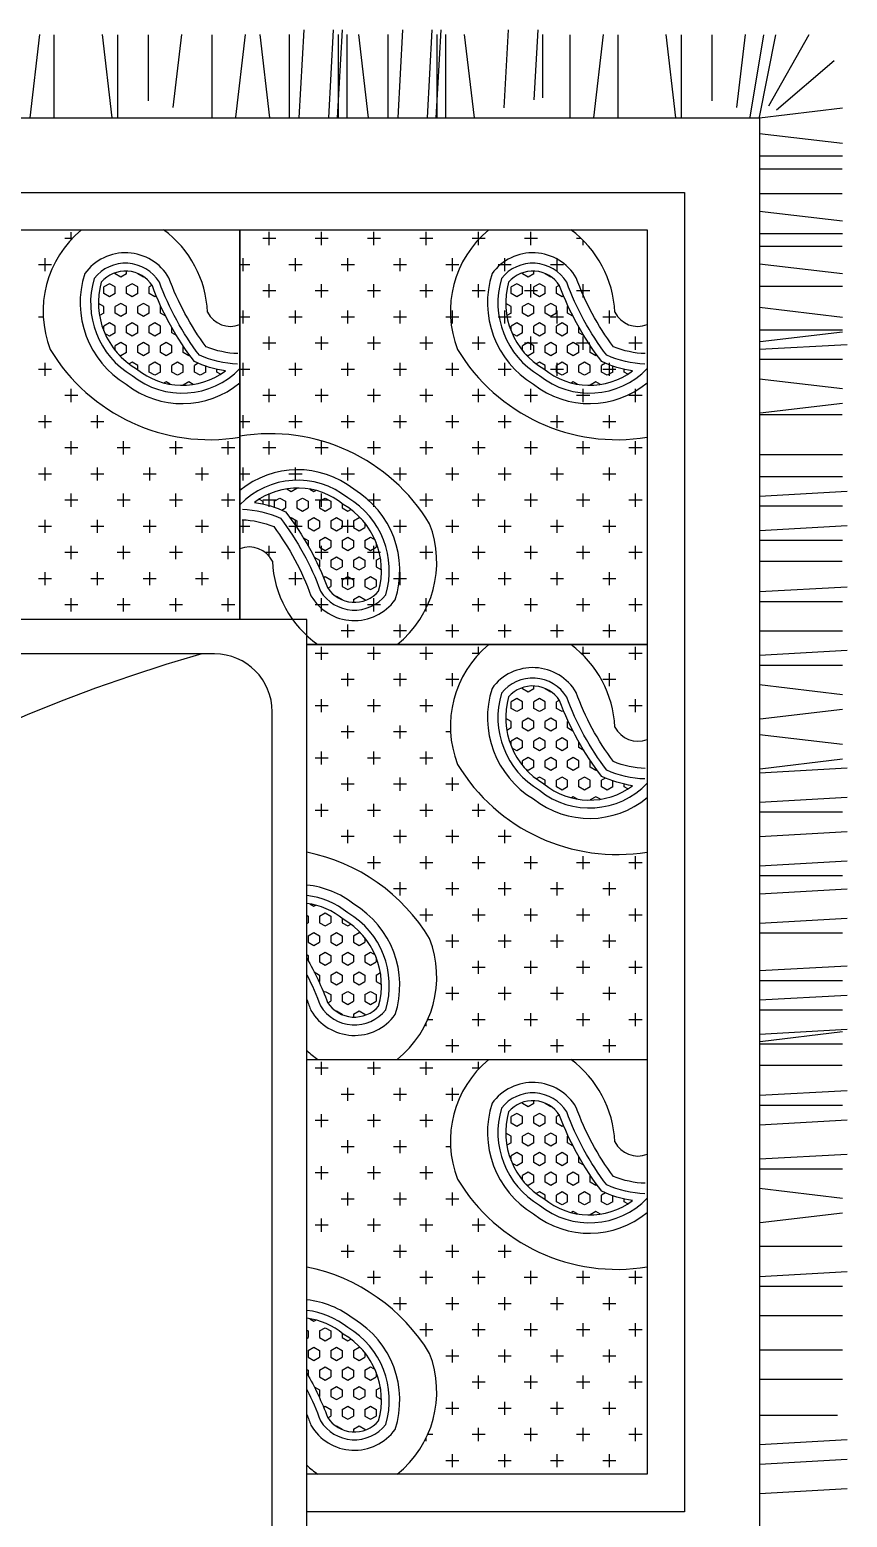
# Model space of a CAD drawing. Header units: millimetres. Extents: x 22804 to 54168, y 19058 to 39187.
# Drawn here: x 44916 to 45625, y 28216 to 29505 of the extents above; entities that cross this region are included whole.
import ezdxf

# ---------------------------------------------------------------- set-up
doc = ezdxf.new("R2010")
doc.units = ezdxf.units.MM
doc.header["$LTSCALE"] = 20
doc.layers.add('Furniture', color=31, linetype='Continuous')
pattern_1 = [(90, (36142.30388261749, -25204.39639809685), (-22.68, 22.68), [11.34, -34.02]), (180, (36147.97388261555, -25198.72639810996), (-22.68, -22.68), [11.34, -34.02])]

msp = doc.modelspace()

# ---------------------------------------------------------------- hatches: boundary and pattern name
at = {"layer": 'Furniture'}
h = msp.add_hatch(dxfattribs=at)
h.set_pattern_fill('CROSS', color=256, scale=90.72000000000001, angle=90, style=0)
h.set_pattern_definition(pattern_1)
h.paths.add_polyline_path([(45262.61025553568, 29076.705937684, -0.3271189914956976), (45234.41193198784, 28971.97662637425), (45451.29347438364, 28971.97662637425), (45451.29347438364, 29151.76723530931, -0.3064658726302401), (45286.81656851991, 29227.80255944324, -0.3224756214508783), (45313.81993713228, 29331.55784436357), (45098.13334967567, 29331.55784436357), (45098.13334967567, 29152.74126181794, -0.3064658726302392)])
h = msp.add_hatch(dxfattribs=at)
h.set_pattern_fill('CROSS', color=256, scale=90.72000000000001, angle=90, style=0)
h.set_pattern_definition(pattern_1)
h.paths.add_polyline_path([(45423.18287641554, 29260.13253658307, 0.3840246390260669), (45451.29347438364, 29249.35587757868), (45451.29347438364, 29331.55784436357), (45385.05584167315, 29331.55784436357, -0.2274321363381987)])
h.paths.add_polyline_path([(45126.24394764005, 29044.37596054417, 0.2321176850507516), (45165.72296137734, 28971.97662637425), (45451.29347438364, 28971.97662637425), (45451.29347438364, 29331.55784436357), (45098.13334967567, 29331.55784436357), (45098.13334967567, 29055.15261954856, -0.3840246390260164)])
h = msp.add_hatch(dxfattribs=at)
h.set_pattern_fill('HEX', color=256, scale=45.36000000000001, angle=90, style=0)
h.set_pattern_definition([(90, (42632.8643863499, 15566.26264524502), (-9.820728081360002, 6.013461605067027e-16), [5.670000000000001, -11.34]), (210, (42632.8643863499, 15566.26264524502), (4.910364040679998, -8.50500000211697), [5.669999999999962, -11.33999999999992]), (150, (42632.8643863499, 15571.93264522446), (-4.910364040680002, -8.50500000211697), [5.670000000000001, -11.34])])
edge = h.paths.add_edge_path()
edge.add_arc((45099.03205943705, 29302.79387462825), 94.5056684404404, 244.705949633991, 261.7534955828152, ccw=False)
edge.add_arc((45254.83872813702, 29369.1889754984), 248.081069905546, 200.2997191086768, 217.7385222104006, ccw=False)
edge.add_arc((44998.87164332993, 29268.02352807447), 27.75933669175945, 32.94981386142125, 139.0990009153013)
edge.add_arc((45041.75703524599, 29268.33559128742), 66.31821612615931, 164.373814528057, 239.9117373146481)
edge.add_arc((45048.07006024456, 29259.20814304792), 62.39832555446988, 230.6541089393766, 306.8329982182566)
h = msp.add_hatch(dxfattribs=at)
h.set_pattern_fill('HEX', color=256, scale=45.36000000000001, angle=90, style=0)
h.set_pattern_definition([(90, (42986.02451106159, 15566.26264524502), (-9.820728081360002, 6.013461605067027e-16), [5.670000000000001, -11.34]), (210, (42986.02451106159, 15566.26264524502), (4.910364040679998, -8.50500000211697), [5.669999999999962, -11.33999999999992]), (150, (42986.02451106159, 15571.93264522446), (-4.910364040680002, -8.50500000211697), [5.670000000000001, -11.34])])
edge = h.paths.add_edge_path()
edge.add_arc((45452.19218415992, 29302.79387462825), 94.5056684404404, 244.705949633991, 261.7534955828152, ccw=False)
edge.add_arc((45607.99885285244, 29369.18897554698), 248.0810699293865, 200.2997191186023, 217.7385222203262, ccw=False)
edge.add_arc((45352.03176804535, 29268.02352808007), 27.75933668246207, 32.94981386008818, 139.099000913967)
edge.add_arc((45394.91715996327, 29268.33559128021), 66.31821612272013, 164.3738145207573, 239.9117373073477)
edge.add_arc((45401.23018496185, 29259.20814305505), 62.39832556352683, 230.6541089395596, 306.8329982184384)
h = msp.add_hatch(dxfattribs=at)
h.set_pattern_fill('HEX', color=256, scale=45.36000000000001, angle=90, style=0)
h.set_pattern_definition([(270, (47563.40231298281, 42738.24585200143), (9.820728081360002, -6.013461605067027e-16), [5.670000000000001, -11.34]), (29.99999999999995, (47563.40231298281, 42738.24585200143), (-4.910364040679998, 8.50500000211697), [5.670000000000002, -11.34]), (329.9999999999999, (47563.40231298281, 42732.57585190279), (4.910364040680002, 8.50500000211697), [5.670000000000001, -11.34])])
edge = h.paths.add_edge_path()
edge.add_arc((45097.23463949797, 29001.7146225586), 94.50566855647125, 64.7059494005565, 81.75349534938073, ccw=False)
edge.add_arc((44941.42797120314, 28935.31952158026), 248.0810699293865, 20.29971911860241, 37.73852222032622, ccw=False)
edge.add_arc((45197.39505601023, 29036.48496904717), 27.75933668246207, 212.9498138600882, 319.099000913967)
edge.add_arc((45154.50966409418, 29036.17290584943), 66.31821612157405, 344.3738145183231, 419.9117373049139)
edge.add_arc((45148.19663901956, 29045.30035412942), 62.39832556866071, 50.65410885092446, 126.8329981298043)
h = msp.add_hatch(dxfattribs=at)
h.set_pattern_fill('HEX', color=256, scale=45.36000000000001, angle=90, style=0)
h.set_pattern_definition([(90, (42986.02451106159, 15206.68142725569), (-9.820728081360002, 6.013461605067027e-16), [5.670000000000001, -11.34]), (210, (42986.02451106159, 15206.68142725569), (4.910364040679998, -8.50500000211697), [5.669999999999962, -11.33999999999992]), (150, (42986.02451106159, 15212.35142735434), (-4.910364040680002, -8.50500000211697), [5.670000000000001, -11.34])])
edge = h.paths.add_edge_path()
edge.add_arc((45452.19218455761, 28943.21265669853), 94.50566855647125, 244.7059494005565, 261.7534953493806, ccw=False)
edge.add_arc((45607.99885285244, 29009.60775767687), 248.0810699293865, 200.2997191186023, 217.7385222203262, ccw=False)
edge.add_arc((45352.03176804535, 28908.44231020996), 27.75933668246207, 32.94981386008818, 139.099000913967)
edge.add_arc((45394.91715996327, 28908.7543734101), 66.31821612272013, 164.3738145207573, 239.9117373073477)
edge.add_arc((45401.23018503789, 28899.62692512533), 62.39832556564266, 230.6541088508641, 306.832998129743)
h = msp.add_hatch(dxfattribs=at)
h.set_pattern_fill('HEX', color=256, scale=45.36000000000001, angle=90, style=0)
h.set_pattern_definition([(270, (47563.40231298281, 42378.66463401956), (9.820728081360002, -6.013461605067027e-16), [5.670000000000001, -11.34]), (29.99999999999995, (47563.40231298281, 42378.66463401956), (-4.910364040679998, 8.50500000211697), [5.670000000000002, -11.34]), (329.9999999999999, (47563.40231298281, 42372.99463403267), (4.910364040680002, 8.50500000211697), [5.670000000000001, -11.34])])
edge = h.paths.add_edge_path()
edge.add_arc((44941.42797109676, 28575.73830375654), 248.0810700130665, 20.299719100029392, 30.082352517047582, ccw=False)
edge.add_arc((45197.39505601023, 28676.90375117705), 27.75933668246207, 212.9498138600882, 319.099000913967)
edge.add_arc((45154.50966409418, 28676.59168797932), 66.31821612157405, 344.3738145183231, 419.9117373049139)
edge.add_arc((45148.19663900328, 28685.71913625337), 62.39832558356851, 50.65410884282099, 82.72896146167338)
h = msp.add_hatch(dxfattribs=at)
h.set_pattern_fill('HEX', color=256, scale=45.36000000000001, angle=90, style=0)
h.set_pattern_definition([(90, (42986.02451106159, 14847.10020938558), (-9.820728081360002, 6.013461605067027e-16), [5.670000000000001, -11.34]), (210, (42986.02451106159, 14847.10020938558), (4.910364040679998, -8.50500000211697), [5.669999999999962, -11.33999999999992]), (150, (42986.02451106159, 14852.77020937247), (-4.910364040680002, -8.50500000211697), [5.670000000000001, -11.34])])
edge = h.paths.add_edge_path()
edge.add_arc((45452.19218418478, 28583.63143877254), 94.50566844769318, 244.7059496193981, 261.753495568222, ccw=False)
edge.add_arc((45607.99885321679, 28650.02653975087), 248.0810702517211, 200.2997190773043, 217.738522179028, ccw=False)
edge.add_arc((45352.03176808735, 28548.86109228396), 27.75933667761357, 32.94981400401891, 139.0990010578983)
edge.add_arc((45394.91715988635, 28549.17315548783), 66.31821603258665, 164.3738145524489, 239.911737339033)
edge.add_arc((45401.23018504264, 28540.04570725894), 62.39832556577866, 230.6541088453164, 306.8329981241952)
h = msp.add_hatch(dxfattribs=at)
h.set_pattern_fill('HEX', color=256, scale=45.36000000000001, angle=90, style=0)
h.set_pattern_definition([(270, (47563.40231298281, 42019.08341614944), (9.820728081360002, -6.013461605067027e-16), [5.670000000000001, -11.34]), (29.99999999999995, (47563.40231298281, 42019.08341614944), (-4.910364040679998, 8.50500000211697), [5.670000000000002, -11.34]), (329.9999999999999, (47563.40231298281, 42013.41341616256), (4.910364040680002, 8.50500000211697), [5.670000000000001, -11.34])])
edge = h.paths.add_edge_path()
edge.add_arc((44941.42797114029, 28216.15708589015), 248.0810699735306, 20.29971910432448, 30.082352521342614, ccw=False)
edge.add_arc((45197.39505601303, 28317.32253331066), 27.75933668278043, 212.9498138504993, 319.0990009043794)
edge.add_arc((45154.50966409418, 28317.0104701092), 66.31821612157405, 344.3738145183231, 419.9117373049139)
edge.add_arc((45148.19663919767, 28326.13791832737), 62.39832550354581, 50.65410901339432, 82.72896163224097)

# ---------------------------------------------------------------- linework, layer by layer
for p, q in [((45149.60576612873, 29428.75784432185), (45153.85009295864, 29504.98544128281)), ((45175.06624346225, 29428.75784432185), (45179.31057029589, 29504.98544128281)), ((45182.68790331854, 29428.75784432185), (45186.93223014845, 29504.98544128281)), ((45235.1771179661, 29428.75784432185), (45239.42144479974, 29504.98544128281)), ((45260.63759530334, 29428.75784432185), (45264.88192212208, 29504.98544128281)), ((45268.25925515591, 29428.75784432185), (45272.50358197464, 29504.98544128281)), ((45327.35162439196, 29437.16923840386), (45331.12760762496, 29504.98544128281)), ((45353.21353361382, 29444.37890669001), (45356.5880849622, 29504.98544128281)), ((44916.09393326564, 29428.75784432185), (44924.64704801141, 29500.75098133129)), ((44937.1488172449, 29428.75784432185), (44937.1488172449, 29500.62658190024)), ((44987.32213462143, 29428.75784432185), (44978.83348096906, 29500.75098133129)), ((44992.31958237661, 29428.75784432185), (44992.31958237661, 29500.62658190024)), ((45018.80120631306, 29443.29158955855), (45018.80120631306, 29500.62658190024)), ((45040.25623097642, 29437.6502299611), (45047.75288954003, 29500.75098133129)), ((45073.9719714336, 29429.3465818618), (45073.9719714336, 29500.62658190024)), ((45094.44048463552, 29429.3465818618), (45102.92365466057, 29500.75098133129)), ((45124.14528879149, 29428.75784432185), (45115.65663513912, 29500.75098133129)), ((45141.11711247636, 29428.75784432185), (45141.11711247636, 29500.75098133129)), ((45183.5548971258, 29428.75784432185), (45183.5548971258, 29500.75098133129)), ((45191.17655696718, 29428.75784432185), (45191.17655696718, 29500.75098133129)), ((45209.71664062886, 29428.75784432185), (45201.22798698022, 29500.75098133129)), ((45226.68846431746, 29428.75784432185), (45226.68846431746, 29500.75098133129)), ((45269.12624895199, 29428.75784432185), (45269.12624895199, 29500.75098133129)), ((45276.74790880455, 29428.75784432185), (45276.74790880455, 29500.75098133129)), ((45301.42280347271, 29428.75784432185), (45292.93414980917, 29500.75098133129)), ((45360.83241179584, 29445.89712826205), (45360.83241179584, 29500.75098133129)), ((45384.49443892761, 29428.75784432185), (45384.49443892761, 29500.62658190024)), ((45404.89300740509, 29428.75784432185), (45413.44612215458, 29500.75098133129)), ((45425.94789138807, 29428.75784432185), (45425.94789138807, 29500.62658190024)), ((45476.12120876087, 29428.75784432185), (45467.63255511223, 29500.75098133129)), ((45481.11865651979, 29428.75784432185), (45481.11865651979, 29500.62658190024)), ((45507.60028045623, 29443.29158955855), (45507.60028045623, 29500.62658190024)), ((45529.05530511586, 29437.6502299611), (45536.5519636832, 29500.75098133129)), ((45540.44646912439, 29429.3465818618), (45552.52742001785, 29500.62658190024)), ((45548.49347438662, 29429.3465818618), (45562.77104557304, 29500.62658190024)), ((45556.75955246015, 29439.15995822144), (45591.72272880001, 29500.75098133129)), ((45563.44846644624, 29435.44011022193), (45613.24390748514, 29478.21821965319)), ((45548.49347438662, 29428.75784432185), (45620.48661144076, 29437.24649789972)), ((45548.49347438662, 29415.08912836802), (45620.48661144076, 29406.60047467095)), ((45548.49347438662, 29395.56926890505), (45620.48661144076, 29395.56926890505)), ((45549.08221198989, 29384.55485186023), (45620.36221199109, 29384.55485186023)), ((45549.08221198989, 29363.04834141624), (45620.36221199109, 29363.04834141624)), ((45548.49347438662, 29347.86609775615), (45620.48661144076, 29339.37744406653)), ((44952.58279038592, 29323.99360189629), (44946.19375790282, 29323.99360189629)), ((44951.86375790088, 29323.22501548422), (44951.86375790088, 29329.66360188318)), ((45548.49347438662, 29328.34623830063), (45620.48661144076, 29328.34623830063)), ((45549.08221198989, 29317.33182125581), (45620.36221199109, 29317.33182125581)), ((44934.85375790669, 29301.31360196364), (44923.51375790684, 29301.31360196364)), ((44929.1837579049, 29295.64360197676), (44929.1837579049, 29306.98360194308)), ((45548.49347438662, 29302.14957759572), (45620.48661144076, 29293.66092401785)), ((45548.49347438662, 29282.62971813274), (45620.48661144076, 29282.62971813274)), ((45548.49347438662, 29264.45630140645), (45620.48661144076, 29255.96764770937)), ((44927.60528589039, 29255.95360197169), (44923.51375790684, 29255.95360197169)), ((45548.49347438662, 29244.93644183171), (45620.48661144076, 29244.93644183171)), ((45548.49347438662, 29227.97010181141), (45624.72107140718, 29232.21442866368)), ((45549.08221198989, 29234.7514972244), (45620.48661144076, 29243.2346672867)), ((45548.49347438662, 29219.481448241), (45620.48661144076, 29219.481448241)), ((44934.85375790669, 29210.59360197974), (44923.51375790684, 29210.59360197974)), ((44929.1837579049, 29204.92360188109), (44929.1837579049, 29216.26360196662)), ((44951.86375790088, 29182.24360194844), (44951.86375790088, 29193.58360191477)), ((45548.49347438662, 29202.50962448162), (45620.48661144076, 29194.02097078455)), ((44957.53375789894, 29187.91360192788), (44946.19375790282, 29187.91360192788)), ((45549.08221198989, 29172.80482041133), (45620.48661144076, 29181.28799036187)), ((44929.1837579049, 29159.56360188914), (44929.1837579049, 29170.90360197467)), ((44974.54375789686, 29159.56360188914), (44974.54375789686, 29170.90360197467)), ((45549.08221198989, 29171.51889723582), (45620.36221199109, 29171.51889723582)), ((44934.85375790669, 29165.23360187603), (44923.51375790684, 29165.23360187603)), ((44980.21375789492, 29165.23360187603), (44968.87375789879, 29165.23360187603)), ((44957.53375789894, 29142.55360194338), (44946.19375790282, 29142.55360194338)), ((44951.86375790088, 29136.88360195649), (44951.86375790088, 29148.22360192281)), ((45002.89375790207, 29142.55360194338), (44991.55375790595, 29142.55360194338)), ((44997.22375790401, 29136.88360195649), (44997.22375790401, 29148.22360192281)), ((45048.25375790893, 29142.55360194338), (45036.91375789417, 29142.55360194338)), ((45042.58375789596, 29136.88360195649), (45042.58375789596, 29148.22360192281)), ((45093.61375789715, 29142.55360194338), (45082.27375790103, 29142.55360194338)), ((45087.94375789909, 29136.88360195649), (45087.94375789909, 29148.22360192281)), ((45548.49347438662, 29136.81116170478), (45620.48661144076, 29136.81116170478)), ((44934.85375790669, 29119.87360188407), (44923.51375790684, 29119.87360188407)), ((44929.1837579049, 29114.20360190464), (44929.1837579049, 29125.54360199017)), ((44980.21375789492, 29119.87360188407), (44968.87375789879, 29119.87360188407)), ((44974.54375789686, 29114.20360190464), (44974.54375789686, 29125.54360199017)), ((45025.57375789805, 29119.87360188407), (45014.23375790192, 29119.87360188407)), ((45019.90375789999, 29114.20360190464), (45019.90375789999, 29125.54360199017)), ((45070.93375790118, 29119.87360188407), (45059.59375790505, 29119.87360188407)), ((45065.26375790311, 29114.20360190464), (45065.26375790311, 29125.54360199017)), ((45548.49347438662, 29117.6285716374), (45620.48661144076, 29117.6285716374)), ((44951.86375790088, 29091.52360196454), (44951.86375790088, 29102.86360193831)), ((44997.22375790401, 29091.52360196454), (44997.22375790401, 29102.86360193831)), ((45042.58375789596, 29091.52360196454), (45042.58375789596, 29102.86360193831)), ((45087.94375789909, 29091.52360196454), (45087.94375789909, 29102.86360193831)), ((45548.49347438662, 29100.65674787802), (45624.72107140718, 29104.90107472283)), ((44957.53375789894, 29097.19360195143), (44946.19375790282, 29097.19360195143)), ((45002.89375790207, 29097.19360195143), (44991.55375790595, 29097.19360195143)), ((45048.25375790893, 29097.19360195143), (45036.91375789417, 29097.19360195143)), ((45093.61375789715, 29097.19360195143), (45082.27375790103, 29097.19360195143)), ((45548.49347438662, 29092.16809430016), (45620.48661144076, 29092.16809430016)), ((44929.1837579049, 29068.84360191268), (44929.1837579049, 29080.18360187901)), ((44974.54375789686, 29068.84360191268), (44974.54375789686, 29080.18360187901)), ((45019.90375789999, 29068.84360191268), (45019.90375789999, 29080.18360187901)), ((45065.26375790311, 29068.84360191268), (45065.26375790311, 29080.18360187901)), ((44934.85375790669, 29074.51360189957), (44923.51375790684, 29074.51360189957)), ((44980.21375789492, 29074.51360189957), (44968.87375789879, 29074.51360189957)), ((45025.57375789805, 29074.51360189957), (45014.23375790192, 29074.51360189957)), ((45070.93375790118, 29074.51360189957), (45059.59375790505, 29074.51360189957)), ((45548.49347438662, 29070.95194381518), (45624.72107140718, 29075.19627054078)), ((44957.53375789894, 29051.83360195947), (44946.19375790282, 29051.83360195947)), ((44951.86375790088, 29046.16360198004), (44951.86375790088, 29057.50360194636)), ((45002.89375790207, 29051.83360195947), (44991.55375790595, 29051.83360195947)), ((44997.22375790401, 29046.16360198004), (44997.22375790401, 29057.50360194636)), ((45048.25375790893, 29051.83360195947), (45036.91375789417, 29051.83360195947)), ((45042.58375789596, 29046.16360198004), (45042.58375789596, 29057.50360194636)), ((45093.61375789715, 29051.83360195947), (45082.27375790103, 29051.83360195947)), ((45087.94375789909, 29046.16360198004), (45087.94375789909, 29057.50360194636)), ((45548.49347438662, 29062.4632901181), (45620.48661144076, 29062.4632901181)), ((45549.08221198989, 29044.21102692229), (45620.36221199109, 29044.21102692229)), ((44934.85375790669, 29029.15360190762), (44923.51375790684, 29029.15360190762)), ((44929.1837579049, 29023.48360192818), (44929.1837579049, 29034.8236018945)), ((44980.21375789492, 29029.15360190762), (44968.87375789879, 29029.15360190762)), ((44974.54375789686, 29023.48360192818), (44974.54375789686, 29034.8236018945)), ((45025.57375789805, 29029.15360190762), (45014.23375790192, 29029.15360190762)), ((45019.90375789999, 29023.48360192818), (45019.90375789999, 29034.8236018945)), ((45070.93375790118, 29029.15360190762), (45059.59375790505, 29029.15360190762)), ((45065.26375790311, 29023.48360192818), (45065.26375790311, 29034.8236018945)), ((44951.86375790088, 29000.80360198808), (44951.86375790088, 29012.14360195441)), ((44997.22375790401, 29000.80360198808), (44997.22375790401, 29012.14360195441)), ((45042.58375789596, 29000.80360198808), (45042.58375789596, 29012.14360195441)), ((45087.94375789909, 29000.80360198808), (45087.94375789909, 29012.14360195441)), ((45548.49347438662, 29017.99194508833), (45624.72107140718, 29022.23627182138)), ((44957.53375789894, 29006.47360197497), (44946.19375790282, 29006.47360197497)), ((45002.89375790207, 29006.47360197497), (44991.55375790595, 29006.47360197497)), ((45048.25375790893, 29006.47360197497), (45036.91375789417, 29006.47360197497)), ((45093.61375789715, 29006.47360197497), (45082.27375790103, 29006.47360197497)), ((45548.49347438662, 29009.50329139871), (45620.48661144076, 29009.50329139871)), ((45548.49347438662, 28984.04281406147), (45620.48661144076, 28984.04281406147)), ((45174.61388261242, 28964.41238402617), (45163.2738826163, 28964.41238402617)), ((45168.94388261436, 28958.74238404674), (45168.94388261436, 28970.08238401306)), ((45219.97388261555, 28964.41238402617), (45208.63388261943, 28964.41238402617)), ((45214.30388261749, 28958.74238404674), (45214.30388261749, 28970.08238401306)), ((45265.33388261868, 28964.41238402617), (45253.99388260765, 28964.41238402617)), ((45259.66388260572, 28958.74238404674), (45259.66388260572, 28970.08238401306)), ((45305.74291509388, 28964.41238402617), (45299.35388261078, 28964.41238402617)), ((45305.02388260885, 28963.6437976141), (45305.02388260885, 28970.08238401306)), ((45401.41388261689, 28964.41238402617), (45394.10488403587, 28964.41238402617)), ((45395.74388261883, 28962.8182647903), (45395.74388261883, 28970.08238401306)), ((45446.77388262002, 28964.41238402617), (45435.433882609, 28964.41238402617)), ((45441.10388260706, 28958.74238404674), (45441.10388260706, 28970.08238401306)), ((45548.49347438662, 28962.82666356904), (45624.72107140718, 28967.0709904213)), ((45191.62388260661, 28936.06238399488), (45191.62388260661, 28947.40238407296)), ((45236.98388260974, 28936.06238399488), (45236.98388260974, 28947.40238407296)), ((45282.34388261659, 28936.06238399488), (45282.34388261659, 28947.40238407296)), ((45418.42388261108, 28936.06238399488), (45418.42388261108, 28947.40238407296)), ((45548.49347438662, 28954.33800987942), (45620.48661144076, 28954.33800987942)), ((45197.29388260467, 28941.73238409353), (45185.95388260855, 28941.73238409353)), ((45242.65388261153, 28941.73238409353), (45231.31388261168, 28941.73238409353)), ((45288.01388261466, 28941.73238409353), (45276.67388261481, 28941.73238409353)), ((45424.09388260914, 28941.73238409353), (45412.75388261302, 28941.73238409353)), ((45548.49347438662, 28937.36618623925), (45620.48661144076, 28928.87753254217)), ((45168.94388261436, 28913.38238405478), (45168.94388261436, 28924.72238402111)), ((45214.30388261749, 28913.38238405478), (45214.30388261749, 28924.72238402111)), ((45259.66388260572, 28913.38238405478), (45259.66388260572, 28924.72238402111)), ((45441.10388260706, 28913.38238405478), (45441.10388260706, 28924.72238402111)), ((45174.61388261242, 28919.05238404167), (45163.2738826163, 28919.05238404167)), ((45219.97388261555, 28919.05238404167), (45208.63388261943, 28919.05238404167)), ((45265.33388261868, 28919.05238404167), (45253.99388260765, 28919.05238404167)), ((45446.77388262002, 28919.05238404167), (45435.433882609, 28919.05238404167)), ((45549.08221198989, 28907.66138204974), (45620.48661144076, 28916.1445521195)), ((45197.29388260467, 28896.37238398982), (45185.95388260855, 28896.37238398982)), ((45191.62388260661, 28890.70238400293), (45191.62388260661, 28902.04238408846)), ((45242.65388261153, 28896.37238398982), (45231.31388261168, 28896.37238398982)), ((45236.98388260974, 28890.70238400293), (45236.98388260974, 28902.04238408846)), ((45280.76541059835, 28896.37238398982), (45276.67388261481, 28896.37238398982)), ((45548.49347438662, 28894.15307139647), (45620.48661144076, 28885.6644176994)), ((45174.61388261242, 28873.69238404972), (45163.2738826163, 28873.69238404972)), ((45168.94388261436, 28868.02238406283), (45168.94388261436, 28879.36238403661)), ((45219.97388261555, 28873.69238404972), (45208.63388261943, 28873.69238404972)), ((45214.30388261749, 28868.02238406283), (45214.30388261749, 28879.36238403661)), ((45265.33388261868, 28873.69238404972), (45253.99388260765, 28873.69238404972)), ((45259.66388260572, 28868.02238406283), (45259.66388260572, 28879.36238403661)), ((45549.08221198989, 28864.44826721442), (45620.48661144076, 28872.93143716497)), ((45191.62388260661, 28845.34238401098), (45191.62388260661, 28856.68238409651)), ((45236.98388260974, 28845.34238401098), (45236.98388260974, 28856.68238409651)), ((45282.34388261659, 28845.34238401098), (45282.34388261659, 28856.68238409651)), ((45548.49347438662, 28860.97378697289), (45624.72107140718, 28865.2181138177)), ((45197.29388260467, 28851.01238399786), (45185.95388260855, 28851.01238399786)), ((45242.65388261153, 28851.01238399786), (45231.31388261168, 28851.01238399786)), ((45288.01388261466, 28851.01238399786), (45276.67388261481, 28851.01238399786)), ((45168.94388261436, 28822.66238407833), (45168.94388261436, 28834.00238404465)), ((45214.30388261749, 28822.66238407833), (45214.30388261749, 28834.00238404465)), ((45259.66388260572, 28822.66238407833), (45259.66388260572, 28834.00238404465)), ((45305.02388260885, 28822.66238407833), (45305.02388260885, 28834.00238404465)), ((45548.49347438662, 28835.51330963564), (45624.72107140718, 28839.75763648046)), ((45174.61388261242, 28828.33238405777), (45163.2738826163, 28828.33238405777)), ((45219.97388261555, 28828.33238405777), (45208.63388261943, 28828.33238405777)), ((45265.33388261868, 28828.33238405777), (45253.99388260765, 28828.33238405777)), ((45310.69388260691, 28828.33238405777), (45299.35388261078, 28828.33238405777)), ((45548.49347438662, 28827.02465594602), (45620.48661144076, 28827.02465594602)), ((45197.29388260467, 28805.65238400591), (45185.95388260855, 28805.65238400591)), ((45191.62388260661, 28799.98238402647), (45191.62388260661, 28811.3223839928)), ((45242.65388261153, 28805.65238400591), (45231.31388261168, 28805.65238400591)), ((45236.98388260974, 28799.98238402647), (45236.98388260974, 28811.3223839928)), ((45288.01388261466, 28805.65238400591), (45276.67388261481, 28805.65238400591)), ((45282.34388261659, 28799.98238402647), (45282.34388261659, 28811.3223839928)), ((45333.37388261779, 28805.65238400591), (45322.03388262166, 28805.65238400591)), ((45327.70388261972, 28799.98238402647), (45327.70388261972, 28811.3223839928)), ((45548.49347438662, 28805.80850545359), (45624.72107140718, 28810.0528322984)), ((45219.97388261555, 28782.97238407326), (45208.63388261943, 28782.97238407326)), ((45214.30388261749, 28777.30238408638), (45214.30388261749, 28788.6423840527)), ((45265.33388261868, 28782.97238407326), (45253.99388260765, 28782.97238407326)), ((45259.66388260572, 28777.30238408638), (45259.66388260572, 28788.6423840527)), ((45310.69388260691, 28782.97238407326), (45299.35388261078, 28782.97238407326)), ((45305.02388260885, 28777.30238408638), (45305.02388260885, 28788.6423840527)), ((45356.05388261376, 28782.97238407326), (45344.71388261391, 28782.97238407326)), ((45350.38388261198, 28777.30238408638), (45350.38388261198, 28788.6423840527)), ((45401.41388261689, 28782.97238407326), (45390.07388261704, 28782.97238407326)), ((45395.74388261883, 28777.30238408638), (45395.74388261883, 28788.6423840527)), ((45446.77388262002, 28782.97238407326), (45435.433882609, 28782.97238407326)), ((45441.10388260706, 28777.30238408638), (45441.10388260706, 28788.6423840527)), ((45548.49347438662, 28780.34802811635), (45624.72107140718, 28784.59235496116)), ((45548.49347438662, 28771.85937442673), (45620.48661144076, 28771.85937442673)), ((45242.65388261153, 28760.29238402141), (45231.31388261168, 28760.29238402141)), ((45236.98388260974, 28754.62238403452), (45236.98388260974, 28765.96238400084)), ((45288.01388261466, 28760.29238402141), (45276.67388261481, 28760.29238402141)), ((45282.34388261659, 28754.62238403452), (45282.34388261659, 28765.96238400084)), ((45333.37388261779, 28760.29238402141), (45322.03388262166, 28760.29238402141)), ((45327.70388261972, 28754.62238403452), (45327.70388261972, 28765.96238400084)), ((45378.73388260601, 28760.29238402141), (45367.39388260989, 28760.29238402141)), ((45373.06388260795, 28754.62238403452), (45373.06388260795, 28765.96238400084)), ((45424.09388260914, 28760.29238402141), (45412.75388261302, 28760.29238402141)), ((45418.42388261108, 28754.62238403452), (45418.42388261108, 28765.96238400084)), ((45548.49347438662, 28755.99018979115), (45624.72107140718, 28760.23451664341)), ((45259.66388260572, 28731.94238410187), (45259.66388260572, 28743.2823840682)), ((45305.02388260885, 28731.94238410187), (45305.02388260885, 28743.2823840682)), ((45350.38388261198, 28731.94238410187), (45350.38388261198, 28743.2823840682)), ((45395.74388261883, 28731.94238410187), (45395.74388261883, 28743.2823840682)), ((45441.10388260706, 28731.94238410187), (45441.10388260706, 28743.2823840682)), ((45265.33388261868, 28737.61238408131), (45253.99388260765, 28737.61238408131)), ((45310.69388260691, 28737.61238408131), (45299.35388261078, 28737.61238408131)), ((45356.05388261376, 28737.61238408131), (45344.71388261391, 28737.61238408131)), ((45401.41388261689, 28737.61238408131), (45390.07388261704, 28737.61238408131)), ((45446.77388262002, 28737.61238408131), (45435.433882609, 28737.61238408131)), ((45548.49347438662, 28730.52971245391), (45624.72107140718, 28734.77403918696)), ((45288.01388261466, 28714.93238402945), (45276.67388261481, 28714.93238402945)), ((45282.34388261659, 28709.26238404257), (45282.34388261659, 28720.60238401634)), ((45333.37388261779, 28714.93238402945), (45322.03388262166, 28714.93238402945)), ((45327.70388261972, 28709.26238404257), (45327.70388261972, 28720.60238401634)), ((45378.73388260601, 28714.93238402945), (45367.39388260989, 28714.93238402945)), ((45373.06388260795, 28709.26238404257), (45373.06388260795, 28720.60238401634)), ((45424.09388260914, 28714.93238402945), (45412.75388261302, 28714.93238402945)), ((45418.42388261108, 28709.26238404257), (45418.42388261108, 28720.60238401634)), ((45548.49347438662, 28722.04105876428), (45620.48661144076, 28722.04105876428)), ((45310.69388260691, 28692.25238409681), (45299.35388261078, 28692.25238409681)), ((45305.02388260885, 28686.58238399071), (45305.02388260885, 28697.92238407624)), ((45356.05388261376, 28692.25238409681), (45344.71388261391, 28692.25238409681)), ((45350.38388261198, 28686.58238399071), (45350.38388261198, 28697.92238407624)), ((45401.41388261689, 28692.25238409681), (45390.07388261704, 28692.25238409681)), ((45395.74388261883, 28686.58238399071), (45395.74388261883, 28697.92238407624)), ((45446.77388262002, 28692.25238409681), (45435.433882609, 28692.25238409681)), ((45441.10388260706, 28686.58238399071), (45441.10388260706, 28697.92238407624)), ((45548.49347438662, 28689.47426527036), (45624.72107140718, 28693.71859211517)), ((45548.49347438662, 28680.98561169249), (45620.48661144076, 28680.98561169249)), ((45288.01388261466, 28669.5723840375), (45276.67388261481, 28669.5723840375)), ((45282.34388261659, 28663.90238405806), (45282.34388261659, 28675.24238402439)), ((45333.37388261779, 28669.5723840375), (45322.03388262166, 28669.5723840375)), ((45327.70388261972, 28663.90238405806), (45327.70388261972, 28675.24238402439)), ((45378.73388260601, 28669.5723840375), (45367.39388260989, 28669.5723840375)), ((45373.06388260795, 28663.90238405806), (45373.06388260795, 28675.24238402439)), ((45424.09388260914, 28669.5723840375), (45412.75388261302, 28669.5723840375)), ((45418.42388261108, 28663.90238405806), (45418.42388261108, 28675.24238402439)), ((45548.49347438662, 28664.01378793312), (45624.72107140718, 28668.25811477793)), ((45305.02388260885, 28641.22238400621), (45305.02388260885, 28652.56238409174)), ((45350.38388261198, 28641.22238400621), (45350.38388261198, 28652.56238409174)), ((45395.74388261883, 28641.22238400621), (45395.74388261883, 28652.56238409174)), ((45441.10388260706, 28641.22238400621), (45441.10388260706, 28652.56238409174)), ((45548.49347438662, 28655.52513423604), (45620.48661144076, 28655.52513423604)), ((45259.66388260572, 28641.22238400621), (45259.66388260572, 28644.09800892365)), ((45265.33388261868, 28646.89238398564), (45260.95612710713, 28646.89238398564)), ((45310.69388260691, 28646.89238398564), (45299.35388261078, 28646.89238398564)), ((45356.05388261376, 28646.89238398564), (45344.71388261391, 28646.89238398564)), ((45401.41388261689, 28646.89238398564), (45390.07388261704, 28646.89238398564)), ((45446.77388262002, 28646.89238398564), (45435.433882609, 28646.89238398564)), ((45548.49347438662, 28634.30898386282), (45624.72107140718, 28638.55331059587)), ((45282.34388261659, 28618.54238406611), (45282.34388261659, 28629.88238403243)), ((45327.70388261972, 28618.54238406611), (45327.70388261972, 28629.88238403243)), ((45373.06388260795, 28618.54238406611), (45373.06388260795, 28629.88238403243)), ((45418.42388261108, 28618.54238406611), (45418.42388261108, 28629.88238403243)), ((45548.49347438662, 28625.8203301732), (45620.48661144076, 28625.8203301732)), ((45549.08221198989, 28628.03658022774), (45620.48661144076, 28636.51975017828)), ((45288.01388261466, 28624.212384053), (45276.67388261481, 28624.212384053)), ((45333.37388261779, 28624.212384053), (45322.03388262166, 28624.212384053)), ((45378.73388260601, 28624.212384053), (45367.39388260989, 28624.212384053)), ((45424.09388260914, 28624.212384053), (45412.75388261302, 28624.212384053)), ((45174.61388261242, 28604.83116616351), (45163.2738826163, 28604.83116616351)), ((45168.94388261436, 28599.16116617662), (45168.94388261436, 28610.50116614295)), ((45219.97388261555, 28604.83116616351), (45208.63388261943, 28604.83116616351)), ((45214.30388261749, 28599.16116617662), (45214.30388261749, 28610.50116614295)), ((45265.33388261868, 28604.83116616351), (45253.99388260765, 28604.83116616351)), ((45259.66388260572, 28599.16116617662), (45259.66388260572, 28610.50116614295)), ((45305.74291509388, 28604.83116616351), (45299.35388261078, 28604.83116616351)), ((45305.02388260885, 28604.06257975144), (45305.02388260885, 28610.50116614295)), ((45549.08221198989, 28607.56806697739), (45620.36221199109, 28607.56806697739)), ((45191.62388260661, 28576.48116612477), (45191.62388260661, 28587.8211662103)), ((45236.98388260974, 28576.48116612477), (45236.98388260974, 28587.8211662103)), ((45282.34388261659, 28576.48116612477), (45282.34388261659, 28587.8211662103)), ((45197.29388260467, 28582.1511661042), (45185.95388260855, 28582.1511661042)), ((45242.65388261153, 28582.1511661042), (45231.31388261168, 28582.1511661042)), ((45288.01388261466, 28582.1511661042), (45276.67388261481, 28582.1511661042)), ((45548.49347438662, 28581.34898514343), (45624.72107140718, 28585.59331187648)), ((45548.49347438662, 28572.8603314538), (45620.48661144076, 28572.8603314538)), ((45168.94388261436, 28553.80116618467), (45168.94388261436, 28565.14116615844)), ((45214.30388261749, 28553.80116618467), (45214.30388261749, 28565.14116615844)), ((45259.66388260572, 28553.80116618467), (45259.66388260572, 28565.14116615844)), ((45548.49347438662, 28555.88850780619), (45624.72107140718, 28560.13283465845)), ((45174.61388261242, 28559.47116617156), (45163.2738826163, 28559.47116617156)), ((45219.97388261555, 28559.47116617156), (45208.63388261943, 28559.47116617156)), ((45265.33388261868, 28559.47116617156), (45253.99388260765, 28559.47116617156)), ((45197.29388260467, 28536.7911661197), (45185.95388260855, 28536.7911661197)), ((45191.62388260661, 28531.12116613281), (45191.62388260661, 28542.46116609914)), ((45242.65388261153, 28536.7911661197), (45231.31388261168, 28536.7911661197)), ((45236.98388260974, 28531.12116613281), (45236.98388260974, 28542.46116609914)), ((45280.76541059835, 28536.7911661197), (45276.67388261481, 28536.7911661197)), ((45548.49347438662, 28526.18370362413), (45624.72107140718, 28530.42803046895)), ((45174.61388261242, 28514.1111661796), (45163.2738826163, 28514.1111661796)), ((45168.94388261436, 28508.44116620017), (45168.94388261436, 28519.78116616649)), ((45219.97388261555, 28514.1111661796), (45208.63388261943, 28514.1111661796)), ((45214.30388261749, 28508.44116620017), (45214.30388261749, 28519.78116616649)), ((45265.33388261868, 28514.1111661796), (45253.99388260765, 28514.1111661796)), ((45259.66388260572, 28508.44116620017), (45259.66388260572, 28519.78116616649)), ((45548.49347438662, 28517.69504993451), (45620.48661144076, 28517.69504993451)), ((45191.62388260661, 28485.76116614831), (45191.62388260661, 28497.10116611463)), ((45236.98388260974, 28485.76116614831), (45236.98388260974, 28497.10116611463)), ((45282.34388261659, 28485.76116614831), (45282.34388261659, 28497.10116611463)), ((45548.49347438662, 28500.72322628689), (45620.48661144076, 28492.23457259727)), ((45197.29388260467, 28491.43116612775), (45185.95388260855, 28491.43116612775)), ((45242.65388261153, 28491.43116612775), (45231.31388261168, 28491.43116612775)), ((45288.01388261466, 28491.43116612775), (45276.67388261481, 28491.43116612775)), ((45168.94388261436, 28463.08116620821), (45168.94388261436, 28474.42116617454)), ((45214.30388261749, 28463.08116620821), (45214.30388261749, 28474.42116617454)), ((45259.66388260572, 28463.08116620821), (45259.66388260572, 28474.42116617454)), ((45305.02388260885, 28463.08116620821), (45305.02388260885, 28474.42116617454)), ((45549.08221198989, 28471.01842210484), (45620.48661144076, 28479.50159217459)), ((45174.61388261242, 28468.7511661951), (45163.2738826163, 28468.7511661951)), ((45219.97388261555, 28468.7511661951), (45208.63388261943, 28468.7511661951)), ((45265.33388261868, 28468.7511661951), (45253.99388260765, 28468.7511661951)), ((45310.69388260691, 28468.7511661951), (45299.35388261078, 28468.7511661951)), ((45197.29388260467, 28446.07116614324), (45185.95388260855, 28446.07116614324)), ((45191.62388260661, 28440.40116615636), (45191.62388260661, 28451.74116612268)), ((45242.65388261153, 28446.07116614324), (45231.31388261168, 28446.07116614324)), ((45236.98388260974, 28440.40116615636), (45236.98388260974, 28451.74116612268)), ((45288.01388261466, 28446.07116614324), (45276.67388261481, 28446.07116614324)), ((45282.34388261659, 28440.40116615636), (45282.34388261659, 28451.74116612268)), ((45333.37388261779, 28446.07116614324), (45322.03388262166, 28446.07116614324)), ((45327.70388261972, 28440.40116615636), (45327.70388261972, 28451.74116612268)), ((45549.08221198989, 28450.5499089737), (45620.36221199109, 28450.5499089737)), ((45219.97388261555, 28423.39116620315), (45208.63388261943, 28423.39116620315)), ((45214.30388261749, 28417.7211661045), (45214.30388261749, 28429.06116619003)), ((45265.33388261868, 28423.39116620315), (45253.99388260765, 28423.39116620315)), ((45259.66388260572, 28417.7211661045), (45259.66388260572, 28429.06116619003)), ((45310.69388260691, 28423.39116620315), (45299.35388261078, 28423.39116620315)), ((45305.02388260885, 28417.7211661045), (45305.02388260885, 28429.06116619003)), ((45356.05388261376, 28423.39116620315), (45344.71388261391, 28423.39116620315)), ((45350.38388261198, 28417.7211661045), (45350.38388261198, 28429.06116619003)), ((45401.41388261689, 28423.39116620315), (45390.07388261704, 28423.39116620315)), ((45395.74388261883, 28417.7211661045), (45395.74388261883, 28429.06116619003)), ((45446.77388262002, 28423.39116620315), (45435.433882609, 28423.39116620315)), ((45441.10388260706, 28417.7211661045), (45441.10388260706, 28429.06116619003)), ((45548.49347438662, 28424.33082702798), (45624.72107140718, 28428.57515387279)), ((45236.98388260974, 28395.0411661644), (45236.98388260974, 28406.38116613818)), ((45282.34388261659, 28395.0411661644), (45282.34388261659, 28406.38116613818)), ((45327.70388261972, 28395.0411661644), (45327.70388261972, 28406.38116613818)), ((45373.06388260795, 28395.0411661644), (45373.06388260795, 28406.38116613818)), ((45418.42388261108, 28395.0411661644), (45418.42388261108, 28406.38116613818)), ((45548.49347438662, 28415.84217333091), (45620.48661144076, 28415.84217333091)), ((45242.65388261153, 28400.71116615129), (45231.31388261168, 28400.71116615129)), ((45288.01388261466, 28400.71116615129), (45276.67388261481, 28400.71116615129)), ((45333.37388261779, 28400.71116615129), (45322.03388262166, 28400.71116615129)), ((45378.73388260601, 28400.71116615129), (45367.39388260989, 28400.71116615129)), ((45424.09388260914, 28400.71116615129), (45412.75388261302, 28400.71116615129)), ((45259.66388260572, 28372.36116611255), (45259.66388260572, 28383.70116619808)), ((45305.02388260885, 28372.36116611255), (45305.02388260885, 28383.70116619808)), ((45350.38388261198, 28372.36116611255), (45350.38388261198, 28383.70116619808)), ((45395.74388261883, 28372.36116611255), (45395.74388261883, 28383.70116619808)), ((45441.10388260706, 28372.36116611255), (45441.10388260706, 28383.70116619808)), ((45548.49347438662, 28390.38169599367), (45620.48661144076, 28390.38169599367)), ((45265.33388261868, 28378.03116609943), (45253.99388260765, 28378.03116609943)), ((45310.69388260691, 28378.03116609943), (45299.35388261078, 28378.03116609943)), ((45356.05388261376, 28378.03116609943), (45344.71388261391, 28378.03116609943)), ((45401.41388261689, 28378.03116609943), (45390.07388261704, 28378.03116609943)), ((45446.77388262002, 28378.03116609943), (45435.433882609, 28378.03116609943)), ((45288.01388261466, 28355.35116615934), (45276.67388261481, 28355.35116615934)), ((45282.34388261659, 28349.6811661799), (45282.34388261659, 28361.02116614622)), ((45333.37388261779, 28355.35116615934), (45322.03388262166, 28355.35116615934)), ((45327.70388261972, 28349.6811661799), (45327.70388261972, 28361.02116614622)), ((45378.73388260601, 28355.35116615934), (45367.39388260989, 28355.35116615934)), ((45373.06388260795, 28349.6811661799), (45373.06388260795, 28361.02116614622)), ((45424.09388260914, 28355.35116615934), (45412.75388261302, 28355.35116615934)), ((45418.42388261108, 28349.6811661799), (45418.42388261108, 28361.02116614622)), ((45548.49347438662, 28360.67689193082), (45620.48661144076, 28360.67689193082)), ((45310.69388260691, 28332.67116610748), (45299.35388261078, 28332.67116610748)), ((45305.02388260885, 28327.00116612804), (45305.02388260885, 28338.34116620613)), ((45356.05388261376, 28332.67116610748), (45344.71388261391, 28332.67116610748)), ((45350.38388261198, 28327.00116612804), (45350.38388261198, 28338.34116620613)), ((45401.41388261689, 28332.67116610748), (45390.07388261704, 28332.67116610748)), ((45395.74388261883, 28327.00116612804), (45395.74388261883, 28338.34116620613)), ((45446.77388262002, 28332.67116610748), (45435.433882609, 28332.67116610748)), ((45441.10388260706, 28327.00116612804), (45441.10388260706, 28338.34116620613)), ((45548.49347438662, 28335.21641447437), (45620.48661144076, 28335.21641447437)), ((45282.34388261659, 28304.32116618795), (45282.34388261659, 28315.66116615427)), ((45327.70388261972, 28304.32116618795), (45327.70388261972, 28315.66116615427)), ((45373.06388260795, 28304.32116618795), (45373.06388260795, 28315.66116615427)), ((45418.42388261108, 28304.32116618795), (45418.42388261108, 28315.66116615427)), ((45288.01388261466, 28309.99116617483), (45276.67388261481, 28309.99116617483)), ((45333.37388261779, 28309.99116617483), (45322.03388262166, 28309.99116617483)), ((45378.73388260601, 28309.99116617483), (45367.39388260989, 28309.99116617483)), ((45424.09388260914, 28309.99116617483), (45412.75388261302, 28309.99116617483)), ((45548.49347438662, 28304.14369498981), (45616.25215147807, 28304.14369498981)), ((45305.02388260885, 28281.64116613609), (45305.02388260885, 28292.98116610241)), ((45350.38388261198, 28281.64116613609), (45350.38388261198, 28292.98116610241)), ((45395.74388261883, 28281.64116613609), (45395.74388261883, 28292.98116610241)), ((45441.10388260706, 28281.64116613609), (45441.10388260706, 28292.98116610241)), ((45259.66388260572, 28281.64116613609), (45259.66388260572, 28284.51679094178)), ((45265.33388261868, 28287.31116612298), (45260.95612710713, 28287.31116612298)), ((45310.69388260691, 28287.31116612298), (45299.35388261078, 28287.31116612298)), ((45356.05388261376, 28287.31116612298), (45344.71388261391, 28287.31116612298)), ((45401.41388261689, 28287.31116612298), (45390.07388261704, 28287.31116612298)), ((45446.77388262002, 28287.31116612298), (45435.433882609, 28287.31116612298)), ((45548.49347438662, 28278.68321777177), (45624.72107140718, 28282.92754449738)), ((45288.01388261466, 28264.63116618288), (45276.67388261481, 28264.63116618288)), ((45282.34388261659, 28258.96116619599), (45282.34388261659, 28270.30116616977)), ((45333.37388261779, 28264.63116618288), (45322.03388262166, 28264.63116618288)), ((45327.70388261972, 28258.96116619599), (45327.70388261972, 28270.30116616977)), ((45378.73388260601, 28264.63116618288), (45367.39388260989, 28264.63116618288)), ((45373.06388260795, 28258.96116619599), (45373.06388260795, 28270.30116616977)), ((45424.09388260914, 28264.63116618288), (45412.75388261302, 28264.63116618288)), ((45418.42388261108, 28258.96116619599), (45418.42388261108, 28270.30116616977)), ((45548.49347438662, 28261.70591038508), (45624.72107140718, 28265.95023722989)), ((45548.49347438662, 28236.24543304784), (45624.72107140718, 28240.48975989265))]:
    msp.add_line(p, q, dxfattribs=at)
for points in [[(44294.61310025303, 28993.87791898889), (44294.61310025303, 29428.75784432185), (45548.49347438662, 29428.75784432185), (45548.49347438662, 28155.61419056398), (45156.09397180377, 28155.61419056398)], [(44359.41310024633, 28993.87791898889), (44359.41310024633, 29363.95784427268), (45483.69347439332, 29363.95784427268), (45483.69347439332, 28220.41419061316), (45156.09397180377, 28220.41419061316)], [(44391.81310024111, 29331.55784424437), (45451.29347438364, 29331.55784424437), (45451.29347438364, 28252.81419064147)], [(45098.13334967567, 29331.55784436357), (45098.13334967567, 28993.87791898889)], [(45098.13334967567, 28993.87791898889), (45098.13334967567, 29331.55784436357), (45451.29347438364, 29331.55784436357), (45451.29347438364, 28971.97662637425), (45156.09397180377, 28971.97662637425)], [(43126.09397180377, 27393.87791889203), (45156.09397180377, 27393.87791889203), (45156.09397180377, 28993.87791898889), (43126.09397180377, 28993.87791898889)], [(45156.09397180377, 28971.97662637425), (45451.29347438364, 28971.97662637425)], [(45156.09397180377, 28612.39540850413), (45451.29347438364, 28612.39540850413)], [(45451.29347438364, 28252.81419064147), (45156.09397180377, 28252.81419064147)]]:
    msp.add_lwpolyline(points, dxfattribs=at)
for points in [[(44960.65981242059, 29331.55784436357, 0.3224756214508726), (44933.65644381194, 29227.80255944324, 0.306465872630245), (45098.13334967567, 29151.76723530931)], [(45313.81993713228, 29331.55784436357, 0.3224756214508726), (45286.81656851991, 29227.80255944324, 0.3064658726302449), (45451.29347438364, 29151.76723530931)], [(45096.33905484153, 29224.21033628327, -0.09025133795253606), (45068.82655515893, 29230.19737139386, -0.07363654167371357), (45036.52927225454, 29290.06770177973, 0.5411217863543134), (44963.56133659555, 29293.6599249397, 0.3490391417785466), (44999.44720615073, 29197.86738901628, 0.3549231788205708), (45098.13334967567, 29199.03724390311)], [(45449.4991795644, 29224.21033628327, -0.09025133795253606), (45421.9866798669, 29230.19737139386, -0.07363654167371357), (45389.68939696251, 29290.06770177973, 0.5411217863543134), (45316.72146130352, 29293.6599249397, 0.3490391417785465), (45352.60733085869, 29197.86738901628, 0.3549231788205707), (45451.29347438364, 29199.03724390311)], [(45096.02834594248, 29215.14365863097, -0.09750625641589006), (45063.02656028046, 29222.82396356059, -0.07525265259921875), (45028.30282581224, 29286.1461587627, 0.5209691084379954), (44971.74875841288, 29289.44719158155, 0.3456067798843852), (45004.62364718317, 29205.34376654816, 0.3900242836171295), (45098.13334967567, 29211.43127704454)], [(45449.18847065045, 29215.14365863097, -0.09750625641589006), (45416.18668498842, 29222.82396356059, -0.07525265259921875), (45381.4629505202, 29286.1461587627, 0.5209691084379954), (45324.90888313575, 29289.44719158155, 0.3456067798843853), (45357.78377189113, 29205.34376654816, 0.3900242836171294), (45451.29347438364, 29211.43127704454)], [(45234.41193198784, 28971.97662637425, 0.3271189914956919), (45262.61025553568, 29076.705937684, 0.3064658726302407), (45098.13334967567, 29152.74126181794)], [(45099.92764449118, 29080.29816084397, -0.09025133795253606), (45127.44014419241, 29074.31112573338, -0.07363654167371358), (45159.73742707817, 29014.44079534752, 0.5411217863543134), (45232.70536273716, 29010.84857218755, 0.3490391417785466), (45196.81949318199, 29106.64110811097, 0.3549231788205707), (45098.13334967567, 29105.47125322414)], [(45100.23835340513, 29089.36483849627, -0.09750625641589004), (45133.24013905226, 29081.68453368587, -0.07525265259921873), (45167.96387352048, 29018.36233836455, 0.5209691084379954), (45224.51794091983, 29015.0613056649, 0.3456067798843853), (45191.64305216445, 29099.16473057908, 0.3900242836171294), (45098.13334967567, 29093.07722008271)], [(43187.89577830209, 27423.87791892183), (45076.09397180004, 27423.87791892183, 0.4142135623731124), (45126.09397180377, 27473.87791896654), (45126.09397180377, 28913.87791891438, 0.4142135623731097), (45076.09397180004, 28963.87791895909), (43187.89577830209, 28963.87791895909)], [(45313.81993713228, 28971.97662637425, 0.3224756214508726), (45286.81656851991, 28868.22134157312, 0.3064658726302449), (45451.29347438364, 28792.18601743919)], [(45449.4991795644, 28864.62911841316, -0.09025133795253606), (45421.9866798669, 28870.61615352375, -0.07363654167371357), (45389.68939696251, 28930.48648390961, 0.5411217863543134), (45316.72146130352, 28934.07870706958, 0.3490391417785465), (45352.60733085869, 28838.28617114616, 0.3549231788205707), (45451.29347438364, 28839.45602604044)], [(45449.18847065045, 28855.56244076086, -0.09750625641589006), (45416.18668498842, 28863.24274557871, -0.07525265259921875), (45381.4629505202, 28926.56494089258, 0.5209691084379954), (45324.90888313575, 28929.86597359968, 0.3456067798843852), (45357.78377189113, 28845.76254867805, 0.3900242836171294), (45451.29347438364, 28851.85005917442)], [(45234.41193198784, 28612.39540850413, 0.3271189914956898), (45262.61025553568, 28717.12471981389, 0.2102833993703764), (45156.09397180377, 28792.08785802168)], [(45156.09397180377, 28664.26910442901, -0.01086483780214031), (45159.73742707817, 28654.85957748485, 0.5411217863543134), (45232.70536273716, 28651.26735431743, 0.3490391417785466), (45196.81949318199, 28747.0598902483, 0.1432655877602277), (45156.09397180377, 28763.59404990119)], [(45156.09397180377, 28685.88880374325, -0.03069133284519858), (45167.96387352048, 28658.78112049443, 0.5209691084379954), (45224.51794091983, 28655.48008779479, 0.3456067798843853), (45191.64305216445, 28739.58351270897, 0.1420380717962864), (45156.09397180377, 28754.46936529172)], [(45156.09397180377, 28700.08751139087, -0.04271073334092054), (45174.10088350622, 28661.8053307165, 0.4993946391985515), (45218.37673001362, 28658.72821462197, 0.3420739398306334), (45187.7572072558, 28733.97379898322, 0.1408739072014579), (45156.09397180377, 28747.61568842125)], [(45313.81993713228, 28612.39540850413, 0.3224756214508726), (45286.81656851991, 28508.64012371046, 0.3064658726302449), (45451.29347438364, 28432.60479957653)], [(45449.4991795644, 28505.04790054304, -0.09025133795253606), (45421.9866798669, 28511.03493565363, -0.07363654167371357), (45389.68939696251, 28570.90526592774, 0.5411217863543134), (45316.72146130352, 28574.49748919946, 0.3490391417785466), (45352.60733085869, 28478.70495327604, 0.3549231788205707), (45451.29347438364, 28479.87480817032)], [(45449.18847065045, 28495.98122289074, -0.09750625641589004), (45416.18668498842, 28503.66152770859, -0.07525265259921875), (45381.4629505202, 28566.98372291071, 0.5209691084379954), (45324.90888313575, 28570.28475572956, 0.3456067798843853), (45357.78377189113, 28486.18133080793, 0.3900242836171294), (45451.29347438364, 28492.26884131176)], [(45234.41193198784, 28252.81419064147, 0.327118991495692), (45262.61025553568, 28357.54350183201, 0.2102833993703764), (45156.09397180377, 28432.50664015157)], [(45156.09397180377, 28304.6878865589, -0.01086483780214387), (45159.73742707817, 28295.27835961473, 0.5411217863543134), (45232.70536273716, 28291.68613645477, 0.3490391417785465), (45196.81949318199, 28387.47867225898, 0.1432655877602136), (45156.09397180377, 28404.01283203853)], [(45156.09397180377, 28326.30758587313, -0.03069133284519554), (45167.96387352048, 28299.19990263176, 0.5209691084379955), (45224.51794091983, 28295.89886981291, 0.3456067798843853), (45191.64305216445, 28380.0022948463, 0.1420380717963073), (45156.09397180377, 28394.8881474216)], [(45156.09397180377, 28340.50629352075, -0.04271073334092054), (45174.10088350622, 28302.22411285383, 0.4993946391985516), (45218.37673001362, 28299.14699675185, 0.3420739398306334), (45187.7572072558, 28374.3925811131, 0.1408739072014354), (45156.09397180377, 28388.03447043938)]]:
    msp.add_lwpolyline(points, format="xyb", dxfattribs=at)
for points in [[(45085.47689937426, 29209.26538162721, -0.07452144396591523), (45058.65319135784, 29217.34875551653, -0.07623832618237616), (45022.16581584139, 29283.12194854063, 0.4993946391985515), (44977.88996931909, 29286.19906463516, 0.3420739398306333), (45008.50949209182, 29210.95348027391, 0.3452009433040969)], [(45438.63702409713, 29209.26538162721, -0.07452144396591523), (45411.8133160807, 29217.34875551653, -0.07623832618237616), (45375.32594054936, 29283.12194854063, 0.4993946391985516), (45331.05009404196, 29286.19906463516, 0.3420739398306333), (45361.66961680351, 29210.95348027391, 0.3452009433040968)], [(45110.78979995845, 29095.24311561925, -0.07452144396591523), (45137.61350797488, 29087.15974161071, -0.07623832618237615), (45174.10088350622, 29021.38654858661, 0.4993946391985515), (45218.37673001362, 29018.30943249208, 0.3420739398306334), (45187.7572072558, 29093.55501685334, 0.3452009433040969)], [(45438.63702409713, 28849.68416363788, -0.07452144396591523), (45411.8133160807, 28857.76753764642, -0.07623832618237616), (45375.32594054936, 28923.54073067052, 0.4993946391985515), (45331.05009404196, 28926.61784676505, 0.3420739398306333), (45361.66961680351, 28851.37226240379, 0.3452009433040969)], [(45438.63702409713, 28490.10294576777, -0.07452144396591523), (45411.8133160807, 28498.18631966454, -0.07623832618237616), (45375.32594054936, 28563.9595128004, 0.4993946391985515), (45331.05009404196, 28567.03662878317, 0.3420739398306334), (45361.66961680351, 28491.79104454113, 0.3452009433040968)]]:
    msp.add_lwpolyline(points, format="xyb", close=True, dxfattribs=at)
for centre, radius, start, end in [((44976.5075672753, 29256.10267633242), 93.60197375831217, 2.467528193355772, 53.71932730215692), ((45329.66769198327, 29256.10267633242), 93.60197375831217, 2.467528193355772, 53.71932730215692), ((45090.0590289533, 29270.3454128359), 22.48900281268651, 207.008813773932, 291.0408927381858), ((45443.21915366127, 29270.3454128359), 22.48900281268651, 207.008813773932, 291.0408927381858), ((45106.20767039432, 29034.16308429134), 22.48900281268651, 27.00881377393204, 111.0408927381858), ((45219.75913205741, 29048.40582079483), 93.60197375831217, 182.4675281933558, 234.7393256797773), ((45423.65978052838, 27693.95395141882), 1319.598155245207, 105.770811005567, 191.8099105496684), ((45329.66769198327, 28896.5214584623), 93.60197375831217, 2.467528193355772, 53.71932730215692), ((45443.21915366127, 28910.76419496578), 22.48900281268651, 207.008813773932, 291.0408927381858), ((45219.75913205741, 28688.82460293216), 93.60197375831217, 227.1431478424828, 234.7393256797773), ((45329.66769198327, 28536.94024059219), 93.60197375831217, 2.467528193355772, 53.71932730215692), ((45443.21915366127, 28551.18297710312), 22.48900281268651, 207.008813773932, 291.0408927381858), ((45219.75913205741, 28329.24338494283), 93.60197375831217, 227.1431478424828, 234.7393256797773)]:
    msp.add_arc(centre, radius, start, end, dxfattribs=at)

doc.saveas('drawing.dxf')
